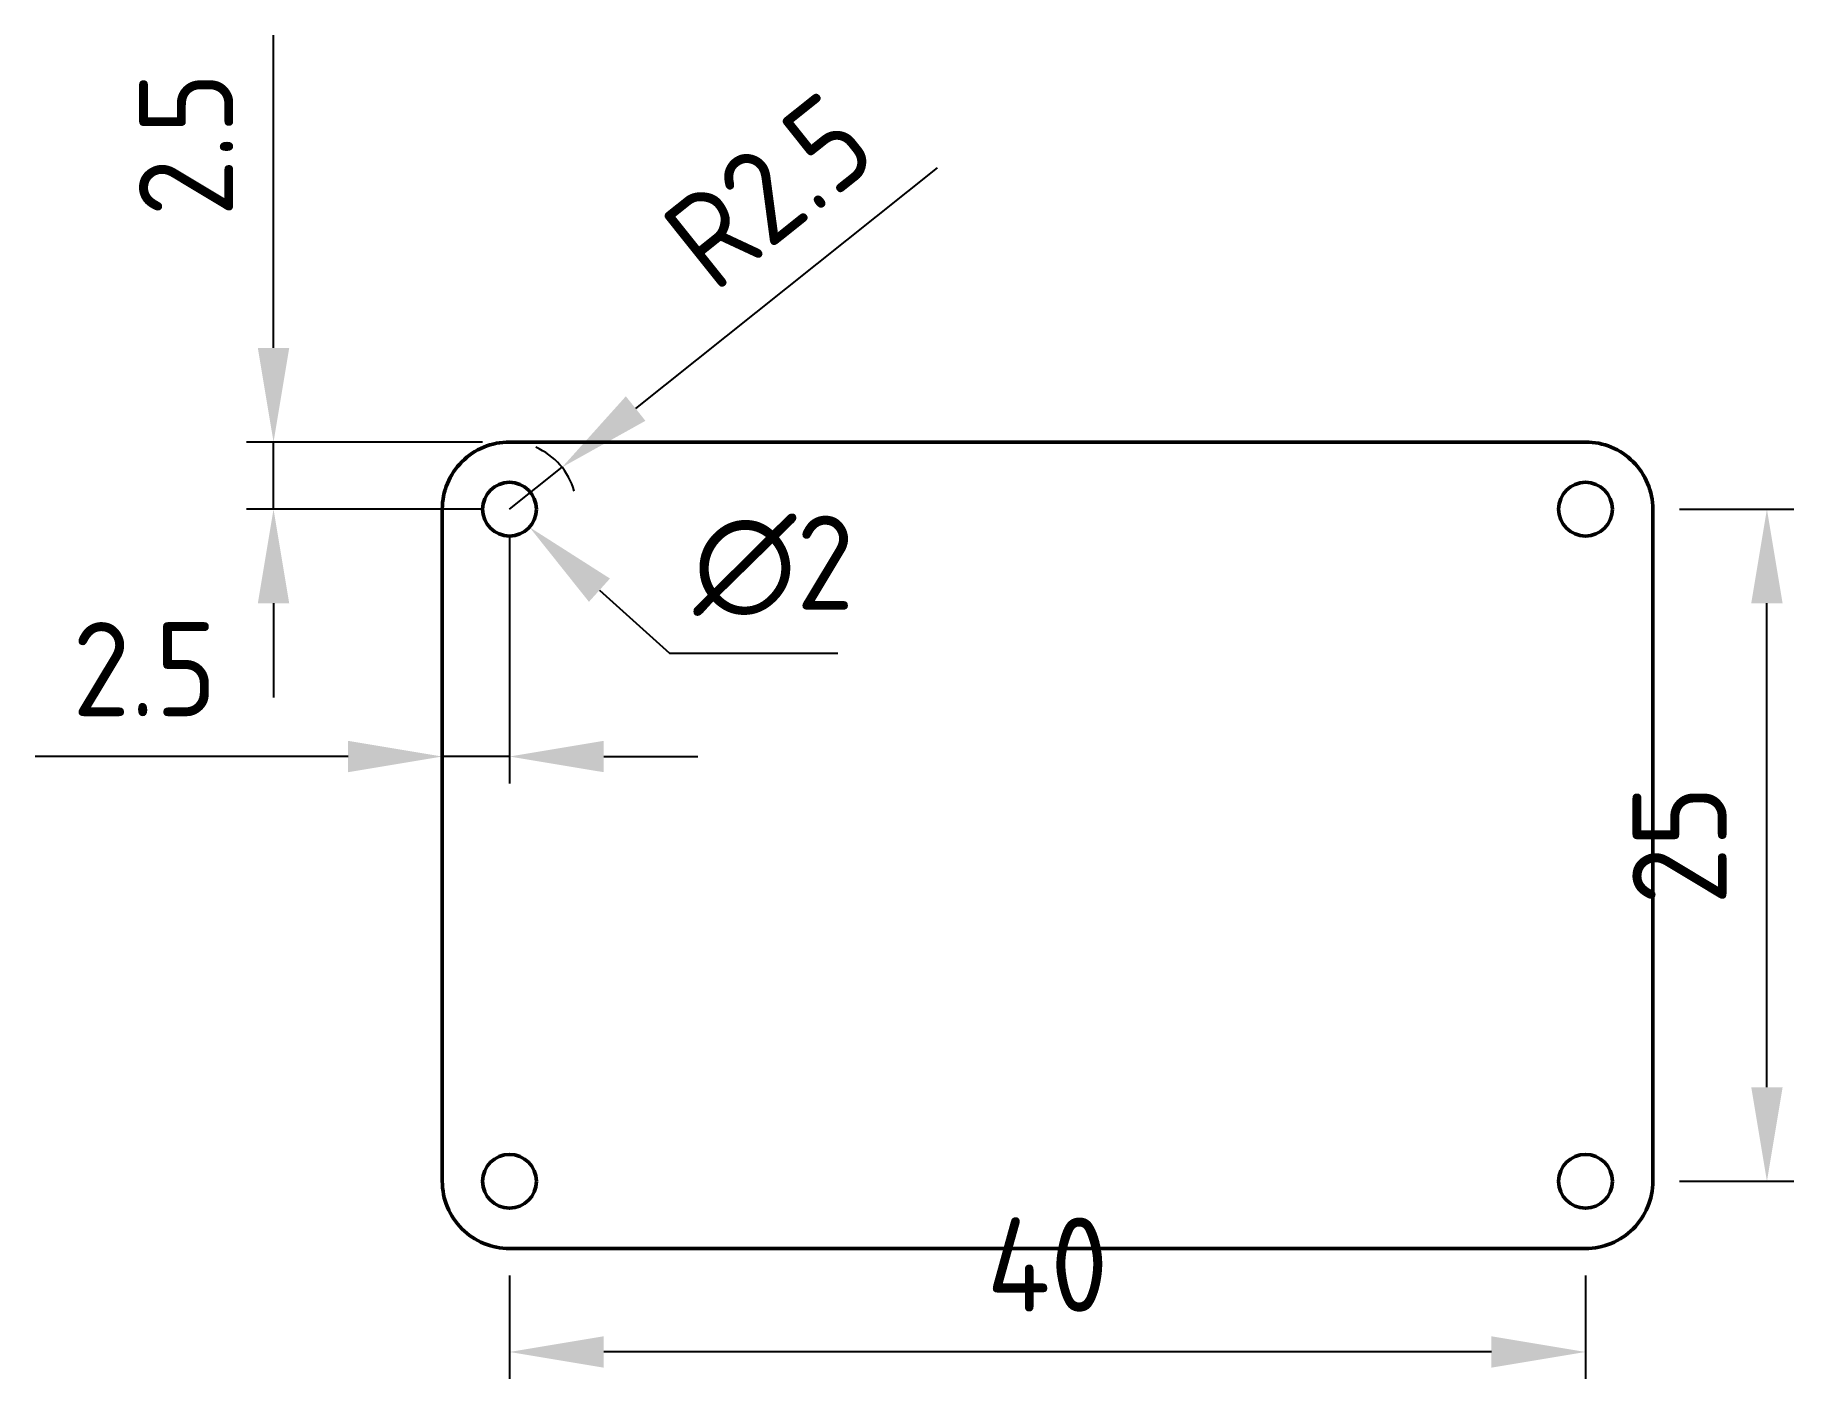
# Model space of a CAD drawing. Header units: millimetres. Extents: x 2474.3 to 2539.7, y 2449.5 to 2499.5.
import ezdxf

# ---------------------------------------------------------------- set-up
doc = ezdxf.new("R2010")
doc.units = ezdxf.units.MM
doc.layers.add('AM_0', color=7, linetype='Continuous', lineweight=50)
doc.layers.add('AM_5', color=3, linetype='Continuous', lineweight=25)
doc.styles.get("Standard").update_dxf_attribs({"font": 'ISOCP.SHX', "bigfont": 'gbcbig.shx'})
doc.dimstyles.new('AM_GB$0', dxfattribs={"dimtxt": 3.5, "dimasz": 3.5, "dimexe": 1, "dimexo": 1, "dimgap": 1.5, "dimtad": 1, "dimdsep": 46, "dimtxsty": 'Standard', "dimcen": 0, "dimclrd": 256, "dimclre": 256, "dimclrt": 2, "dimadec": 0, "dimazin": 2, "dimtp": 0.1, "dimtm": 0.1, "dimtfac": 0.71, "dimtdec": 3, "dimtmove": 0, "dimatfit": 3, "dimfxl": 1, "dimlwd": -1, "dimlwe": -1, "dimarcsym": 0})
doc.dimstyles.new('AM_GB$3', dxfattribs={"dimtxt": 3.5, "dimasz": 3.5, "dimexe": 1, "dimexo": 1, "dimgap": 1.5, "dimtad": 1, "dimtoh": 1, "dimdsep": 46, "dimtxsty": 'Standard', "dimcen": 0, "dimclrd": 256, "dimclre": 256, "dimclrt": 2, "dimadec": 0, "dimazin": 2, "dimtp": 0.1, "dimtm": 0.1, "dimtfac": 0.71, "dimtdec": 3, "dimtofl": 0, "dimtmove": 0, "dimatfit": 0, "dimfxl": 1, "dimlwd": -1, "dimlwe": -1, "dimarcsym": 0})
doc.dimstyles.new('AM_GB$4', dxfattribs={"dimtxt": 3.5, "dimasz": 3.5, "dimexe": 1, "dimexo": 1, "dimgap": 1.5, "dimtad": 1, "dimdsep": 46, "dimtxsty": 'Standard', "dimcen": 0, "dimclrd": 256, "dimclre": 256, "dimclrt": 2, "dimadec": 0, "dimazin": 2, "dimtp": 0.1, "dimtm": 0.1, "dimtfac": 0.71, "dimtdec": 3, "dimtmove": 0, "dimatfit": 3, "dimfxl": 1, "dimlwd": -1, "dimlwe": -1, "dimarcsym": 0})

# ---------------------------------------------------------------- blocks, each defined once
blk = doc.blocks.new('*D5')
at = {"layer": 'AM_5', "linetype": 'ByBlock', "transparency": 16777216}
for p, q in [((2483.149, 2487.849), (2483.149, 2499.483)), ((2490.922, 2484.349), (2482.149, 2484.349)), ((2483.149, 2481.849), (2483.149, 2484.349)), ((2490.922, 2481.849), (2482.149, 2481.849)), ((2483.149, 2478.349), (2483.149, 2474.849))]:
    blk.add_line(p, q, dxfattribs=at)
at = {"layer": 'AM_5', "transparency": 16777216}
for points in [[(2482.565, 2487.849), (2483.732, 2487.849), (2483.149, 2484.349)], [(2482.565, 2478.349), (2483.732, 2478.349), (2483.149, 2481.849)]]:
    blk.add_solid(points, dxfattribs=at)
at = {"layer": 'Defpoints', "color": 0, "transparency": 16777216}
for p in [(2483.149, 2484.349), (2491.922, 2484.349), (2491.922, 2481.849)]:
    blk.add_point(p, dxfattribs=at)
at = {"layer": 'AM_5', "color": 2, "transparency": 16777216, "insert": (2479.898, 2495.416), "char_height": 3.5, "attachment_point": 5, "rotation": 90}
blk.add_mtext('2.5', dxfattribs=at)
blk = doc.blocks.new('*D6')
at = {"layer": 'AM_5', "linetype": 'ByBlock', "transparency": 16777216}
for p, q in [((2489.422, 2480.849), (2489.422, 2471.65)), ((2491.922, 2480.849), (2491.922, 2471.65)), ((2485.922, 2472.65), (2474.288, 2472.65)), ((2491.922, 2472.65), (2489.422, 2472.65)), ((2495.422, 2472.65), (2498.922, 2472.65))]:
    blk.add_line(p, q, dxfattribs=at)
at = {"layer": 'AM_5', "transparency": 16777216}
for points in [[(2485.922, 2473.233), (2485.922, 2472.067), (2489.422, 2472.65)], [(2495.422, 2473.233), (2495.422, 2472.067), (2491.922, 2472.65)]]:
    blk.add_solid(points, dxfattribs=at)
at = {"layer": 'Defpoints', "color": 0, "transparency": 16777216}
for p in [(2489.422, 2481.849), (2491.922, 2481.849), (2489.422, 2472.65)]:
    blk.add_point(p, dxfattribs=at)
at = {"layer": 'AM_5', "color": 2, "transparency": 16777216, "insert": (2478.355, 2475.9), "char_height": 3.5, "attachment_point": 5}
blk.add_mtext('2.5', dxfattribs=at)
blk = doc.blocks.new('*D7')
at = {"layer": 'AM_5', "linetype": 'ByBlock', "transparency": 16777216}
for p, q in [((2495.266, 2478.837), (2497.866, 2476.495)), ((2497.866, 2476.495), (2504.127, 2476.495))]:
    blk.add_line(p, q, dxfattribs=at)
at = {"layer": 'AM_5', "transparency": 16777216}
blk.add_solid([(2495.656, 2479.271), (2494.875, 2478.404), (2492.665, 2481.18)], dxfattribs=at)
at = {"layer": 'Defpoints', "color": 0, "transparency": 16777216}
for p in [(2491.179, 2482.518), (2492.665, 2481.18)]:
    blk.add_point(p, dxfattribs=at)
at = {"layer": 'AM_5', "color": 2, "transparency": 16777216, "insert": (2501.746, 2479.745), "char_height": 3.5, "attachment_point": 5}
blk.add_mtext('∅2', dxfattribs=at)
blk = doc.blocks.new('*D8')
at = {"layer": 'AM_5', "linetype": 'ByBlock', "transparency": 16777216}
for p, q in [((2507.819, 2494.545), (2496.61, 2485.593)), ((2491.922, 2481.849), (2493.875, 2483.409))]:
    blk.add_line(p, q, dxfattribs=at)
blk.add_arc((2491.922, 2481.849), 2.5, 15.69497, 67.08169, dxfattribs=at)
at = {"layer": 'AM_5', "transparency": 16777216}
blk.add_solid([(2496.246, 2486.049), (2496.974, 2485.137), (2493.875, 2483.409)], dxfattribs=at)
at = {"layer": 'Defpoints', "color": 0, "transparency": 16777216}
for p in [(2493.875, 2483.409), (2491.922, 2481.849)]:
    blk.add_point(p, dxfattribs=at)
at = {"layer": 'AM_5', "color": 2, "transparency": 16777216, "insert": (2501.553, 2493.701), "char_height": 3.5, "attachment_point": 5, "rotation": 38.61328}
blk.add_mtext('R2.5', dxfattribs=at)
blk = doc.blocks.new('*D9')
at = {"layer": 'AM_5', "linetype": 'ByBlock', "transparency": 16777216}
for p, q in [((2491.922, 2453.349), (2491.922, 2449.501)), ((2531.922, 2453.349), (2531.922, 2449.501)), ((2528.422, 2450.501), (2495.422, 2450.501))]:
    blk.add_line(p, q, dxfattribs=at)
at = {"layer": 'AM_5', "transparency": 16777216}
for points in [[(2495.422, 2451.085), (2495.422, 2449.918), (2491.922, 2450.501)], [(2528.422, 2451.085), (2528.422, 2449.918), (2531.922, 2450.501)]]:
    blk.add_solid(points, dxfattribs=at)
at = {"layer": 'Defpoints', "color": 0, "transparency": 16777216}
for p in [(2491.922, 2454.349), (2531.922, 2454.349), (2491.922, 2450.501)]:
    blk.add_point(p, dxfattribs=at)
at = {"layer": 'AM_5', "color": 2, "transparency": 16777216, "insert": (2511.922, 2453.751), "char_height": 3.5, "attachment_point": 5}
blk.add_mtext('40', dxfattribs=at)
blk = doc.blocks.new('*D10')
at = {"layer": 'AM_5', "linetype": 'ByBlock', "transparency": 16777216}
for p, q in [((2535.422, 2481.849), (2539.666, 2481.849)), ((2538.666, 2460.349), (2538.666, 2478.349)), ((2535.422, 2456.849), (2539.666, 2456.849))]:
    blk.add_line(p, q, dxfattribs=at)
at = {"layer": 'AM_5', "transparency": 16777216}
for points in [[(2538.083, 2478.349), (2539.249, 2478.349), (2538.666, 2481.849)], [(2538.083, 2460.349), (2539.249, 2460.349), (2538.666, 2456.849)]]:
    blk.add_solid(points, dxfattribs=at)
at = {"layer": 'Defpoints', "color": 0, "transparency": 16777216}
for p in [(2534.422, 2481.849), (2538.666, 2481.849), (2534.422, 2456.849)]:
    blk.add_point(p, dxfattribs=at)
at = {"layer": 'AM_5', "color": 2, "transparency": 16777216, "insert": (2535.416, 2469.349), "char_height": 3.5, "attachment_point": 5, "rotation": 90}
blk.add_mtext('25', dxfattribs=at)

msp = doc.modelspace()

# ---------------------------------------------------------------- linework, layer by layer
at = {"layer": 'AM_0'}
msp.add_lwpolyline([(2491.922, 2484.349), (2531.922, 2484.349, -0.414214), (2534.422, 2481.849), (2534.422, 2456.849, -0.414214), (2531.922, 2454.349), (2491.922, 2454.349, -0.414214), (2489.422, 2456.849), (2489.422, 2481.849, -0.414214)], format="xyb", close=True, dxfattribs=at)
for centre in [(2491.922, 2481.849), (2531.922, 2481.849), (2491.922, 2456.849), (2531.922, 2456.849)]:
    msp.add_circle(centre, 1, dxfattribs=at)

# ---------------------------------------------------------------- dimensions: what is measured, and where the dimension line sits
at = {"layer": 'AM_5'}
for base, p1, p2, angle, picture, middle in [((2483.149, 2484.349), (2491.922, 2481.849), (2491.922, 2484.349), 90, '*D5', (2479.898, 2495.416)), ((2491.922, 2450.501), (2531.922, 2454.349), (2491.922, 2454.349), 0, '*D9', (2511.922, 2453.751))]:
    dim = msp.add_linear_dim(base=base, p1=p1, p2=p2, angle=angle, dimstyle='AM_GB$0', override={"dimpost": ''}, dxfattribs=at)
    dim.commit()
    dim.dimension.update_dxf_attribs({"geometry": picture, "text_midpoint": middle})
dim = msp.add_radius_dim(center=(2491.922, 2481.849), mpoint=(2493.875, 2483.409), dimstyle='AM_GB$4', override={"dimpost": ''}, dxfattribs=at)
dim.commit()
dim.dimension.update_dxf_attribs({"geometry": '*D8', "text_midpoint": (2501.553, 2493.701)})
dim = msp.add_diameter_dim_2p(p1=(2491.179, 2482.518), p2=(2492.665, 2481.18), dimstyle='AM_GB$3', override={"dimpost": ''}, dxfattribs=at)
dim.commit()
dim.dimension.update_dxf_attribs({"geometry": '*D7', "text_midpoint": (2501.746, 2476.495), "dimtype": 163})
for base, p1, p2, angle, picture, middle in [((2489.422, 2472.65), (2491.922, 2481.849), (2489.422, 2481.849), 0, '*D6', (2478.355, 2475.9)), ((2538.666, 2481.849), (2534.422, 2456.849), (2534.422, 2481.849), 90, '*D10', (2535.416, 2469.349))]:
    dim = msp.add_linear_dim(base=base, p1=p1, p2=p2, angle=angle, dimstyle='AM_GB$0', dxfattribs=at)
    dim.commit()
    dim.dimension.update_dxf_attribs({"geometry": picture, "text_midpoint": middle})

doc.saveas('drawing.dxf')
